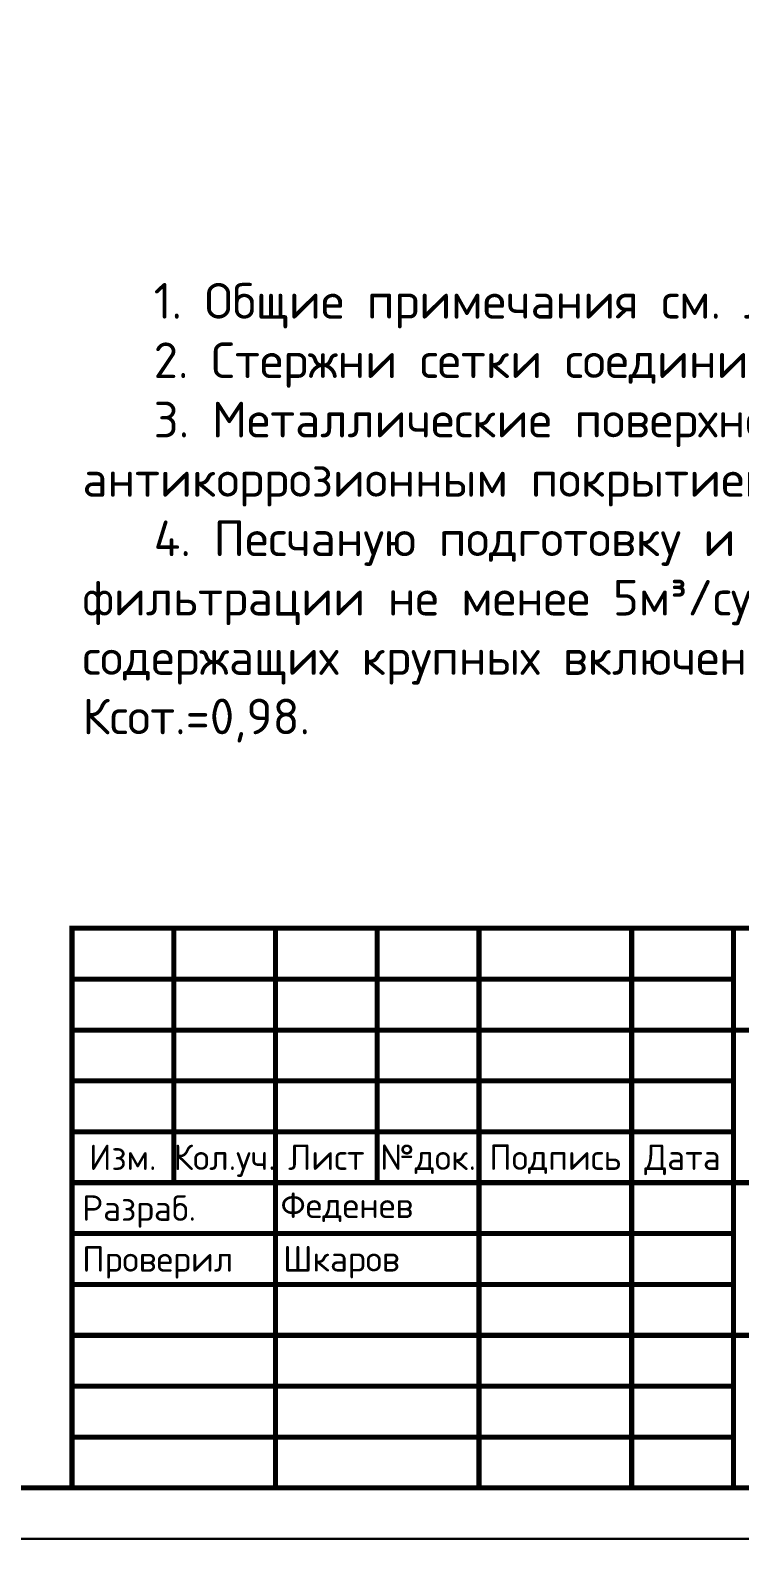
# Model space of a CAD drawing. Header units: millimetres. Extents: x -112426 to 8831, y 1218 to 38707.
# Drawn here: x 4143.4 to 4213.2, y 1401.2 to 1549.4 of the extents above; entities that cross this region are included whole.
import ezdxf
from ezdxf.enums import TextEntityAlignment as Align

# ---------------------------------------------------------------- set-up
doc = ezdxf.new("R2010")
doc.units = ezdxf.units.MM
doc.layers.add('Размерный', color=4, linetype='Continuous', lineweight=30)
doc.layers.add('Размеры на чертеже', color=250, linetype='Continuous', lineweight=25)
doc.styles.add('-ISOCPEUR-', font='isocpeur.ttf')
doc.styles.get("Standard").update_dxf_attribs({"font": 'arial.ttf'})

# ---------------------------------------------------------------- blocks, each defined once
blk = doc.blocks.new('*U168')
blk.add_lwpolyline([(0, 0), (420, 0), (420, -297), (0, -297)], close=True)
at = {"const_width": 0.5}
blk.add_lwpolyline([(20, -5), (415, -5), (415, -292), (20, -292)], close=True, dxfattribs=at)
for points in [[(230, -292), (230, -237), (415, -237)], [(240, -237), (240, -262)], [(250, -237), (250, -292)], [(260, -237), (260, -262)], [(270, -237), (270, -292)], [(285, -237), (285, -292)], [(295, -237), (295, -292)], [(230, -242), (295, -242)], [(230, -247), (295, -247)], [(295, -247), (415, -247)], [(230, -252), (295, -252)], [(230, -257), (295, -257)], [(230, -262), (415, -262)], [(230, -267), (295, -267)], [(230, -272), (295, -272)], [(230, -277), (295, -277)], [(295, -277), (415, -277)], [(230, -282), (295, -282)], [(230, -287), (295, -287)]]:
    blk.add_lwpolyline(points, dxfattribs=at)
at = {"style": '-ISOCPEUR-'}
for s, p in [('Изм.', (235, -259.5)), ('Кол.уч.', (245, -259.5)), ('Лист', (255, -259.5)), ('№док.', (265, -259.5)), ('Подпись', (277.5, -259.5)), ('Дата', (290, -259.5))]:
    blk.add_text(s, height=2.5, dxfattribs=at).set_placement(p, align=Align.MIDDLE_CENTER)
for s, p in [('Разраб.', (231, -264.5)), ('Проверил', (231, -269.5))]:
    blk.add_text(s, height=2.5, dxfattribs=at).set_placement(p, align=Align.MIDDLE_LEFT)
blk.add_attdef('РАЗРАБОТАЛ', text='', height=2.5, dxfattribs=at).set_placement((250.5, -264.22), align=Align.MIDDLE_LEFT)
at = {"style": '-ISOCPEUR-', "flags": 8}
for tag, height, p in [('ДАТА', 2.5, (290.07, -264.4)), ('ДАТА1', 2.5, (290.07, -269.4)), ('ЛИСТ', 3, (386.39, -271.92)), ('ЛИСТОВ', 3, (403.89, -271.92)), ('ФОРМАТ', 3, (380.97, -294.75))]:
    blk.add_attdef(tag, text='', height=height, dxfattribs=at).set_placement(p, align=Align.MIDDLE_CENTER)
at = {"style": '-ISOCPEUR-'}
blk.add_attdef('ПРОВЕРИЛ', (250.75, -270.73), '', height=2.5, dxfattribs=at)
at = {"lineweight": 30, "flags": 104}
blk.add_attdef('ИМЯ_ЧЕРТЕЖА', text='', height=3, dxfattribs=at).set_placement((333.63, -284.13), align=Align.MIDDLE_CENTER)

msp = doc.modelspace()

# ---------------------------------------------------------------- linework, layer by layer
msp.add_line((1042.939, 1401.16), (6319.699, 1401.16))

# ---------------------------------------------------------------- block references
at = {"layer": 'Размеры на чертеже', "lineweight": 90}
ref = msp.add_blockref('*U168', (3917.536, 1698.16), dxfattribs=at)
ref.add_attrib('РАЗРАБОТАЛ', 'Феденев', dxfattribs={"layer": '0', "height": 2.5, "style": '-ISOCPEUR-'}).set_placement((4168.036, 1433.936), align=Align.MIDDLE_LEFT)
ref.add_attrib('ПРОВЕРИЛ', 'Шкаров', (4168.285, 1427.431), dxfattribs={"layer": '0', "height": 2.5, "style": '-ISOCPEUR-'})

# ---------------------------------------------------------------- texts
at = {"layer": 'Размерный', "color": 7, "lineweight": 30, "insert": (4148.562, 1524.57), "char_height": 3.5, "attachment_point": 1, "style": '-ISOCPEUR-'}
msp.add_mtext_dynamic_manual_height_columns('\\pxi2;1. Общие примечания см. лист 2-3.\\P2. Стержни сетки соединить между собой вязальной проволокой. \\P3. Металлические поверхности надземной части ковера покрасить антикоррозионным покрытием зеленого цвета.\\P4. Песчаную подготовку и обсыпку выполнять из песка коэффициентом фильтрации не менее 5м³/сут, с размером фракции не более 5мм и не содержащих крупных включений и коэффициентом уплотнения до Ксот.=0,98.', width=171.9057, gutter_width=12.5, heights=[0], dxfattribs=at)

doc.saveas('drawing.dxf')
